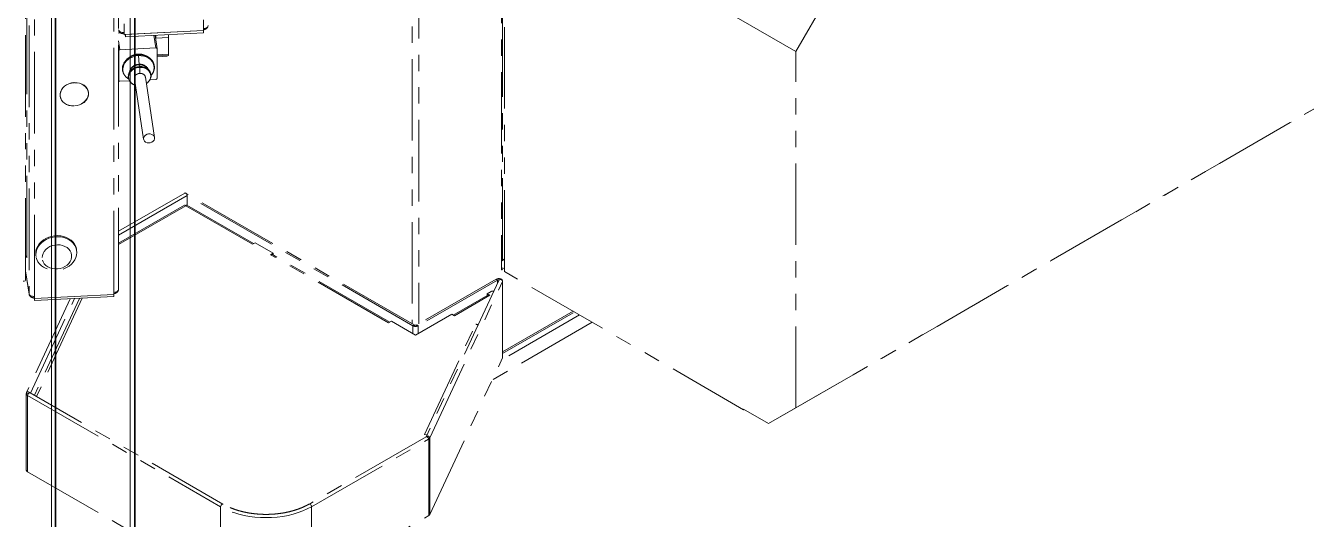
# Paper-space layout 'Blatt1' of a CAD drawing. Header units: millimetres. Extents: x 0 to 1189, y 0 to 841.
# Drawn here: x 634.6 to 734.4, y 60.8 to 99.3 of the extents above; entities that cross this region are included whole.
import ezdxf

# ---------------------------------------------------------------- set-up
doc = ezdxf.new("R2010")
doc.units = ezdxf.units.MM
doc.linetypes.add('PHANTOM', pattern=[12.7, 6.35, -1.27, 1.27, -1.27, 1.27, -1.27])

psp = doc.layouts.new('Blatt1')

# ---------------------------------------------------------------- linework, layer by layer
at = {"color": 7, "linetype": 'Continuous', "lineweight": 35}
for p, q in [((636.943, 56.145), (636.943, 195.692)), ((643.123, 52.962), (643.123, 192.508))]:
    psp.add_line(p, q, dxfattribs=at)
at = {"color": 8, "linetype": 'Continuous', "lineweight": 18}
for p, q in [((636.636, 55.921), (636.636, 195.467)), ((642.773, 52.878), (642.773, 192.425))]:
    psp.add_line(p, q, dxfattribs=at)
at = {"color": 7, "linetype": 'PHANTOM', "lineweight": 18}
for p, q in [((671.694, 184.534), (671.694, 80.213)), ((671.765, 81.006), (671.765, 155.743)), ((634.618, 79.453), (634.618, 149.755)), ((641.862, 78.699), (641.862, 150.22)), ((694.604, 97.231), (703.231, 112.173)), ((694.604, 97.231), (671.906, 110.335)), ((671.906, 80.082), (671.906, 110.335)), ((641.862, 98.89), (641.862, 98.886)), ((648.47, 98.866), (642.293, 98.555)), ((648.47, 98.858), (642.393, 98.552)), ((648.469, 98.866), (648.47, 98.858)), ((648.47, 99.022), (648.47, 98.866)), ((648.47, 98.695), (648.47, 98.858)), ((641.862, 98.697), (641.978, 98.702)), ((642.028, 98.677), (641.862, 98.668)), ((642.258, 98.709), (642.258, 98.619)), ((642.258, 98.619), (642.284, 98.62)), ((642.276, 98.67), (642.276, 98.709)), ((642.276, 98.67), (642.293, 98.555)), ((642.293, 98.555), (642.293, 98.71)), ((642.367, 98.559), (642.393, 98.388)), ((642.392, 98.56), (642.393, 98.552)), ((648.47, 98.695), (642.393, 98.388)), ((642.393, 98.388), (642.393, 98.552)), ((644.856, 97.444), (644.696, 98.505)), ((644.756, 98.272), (644.756, 98.508)), ((645.753, 98.322), (645.753, 97.016)), ((641.868, 94.997), (641.868, 97.283)), ((641.968, 97.37), (644.757, 97.511)), ((642.681, 96.777), (642.555, 96.674)), ((643.837, 96.946), (643.998, 96.892)), ((643.998, 96.892), (643.848, 96.953)), ((644.857, 97.434), (644.857, 95.148)), ((644.857, 96.886), (645.745, 96.931)), ((644.857, 96.823), (645.632, 96.862)), ((694.604, 69.469), (694.604, 97.231)), ((642.193, 96.136), (642.193, 96.134)), ((644.248, 95.76), (644.101, 95.94)), ((694.604, 69.469), (740.298, 95.847)), ((638.382, 94.809), (638.384, 94.801)), ((638.384, 94.801), (638.383, 94.809)), ((638.433, 94.812), (638.433, 94.804)), ((641.862, 95.036), (641.869, 94.987)), ((642.691, 94.957), (641.968, 94.92)), ((642.739, 95.734), (642.652, 95.518)), ((642.74, 95.744), (642.726, 95.702)), ((643.095, 95.116), (643.809, 90.4)), ((644.658, 90.528), (643.944, 95.245)), ((644.757, 95.061), (644.307, 95.038)), ((637.298, 93.85), (637.316, 93.735)), ((637.317, 93.73), (637.299, 93.791)), ((639.501, 94.066), (639.483, 94.181)), ((639.5, 94.125), (639.502, 94.061)), ((643.123, 83.959), (643.123, 94.629)), ((692.483, 68.244), (738.176, 94.622)), ((638.382, 92.997), (638.383, 92.989)), ((638.383, 92.989), (638.384, 92.997)), ((638.433, 93), (638.433, 92.992)), ((647.013, 86.205), (641.862, 83.231)), ((664.871, 75.929), (647.118, 86.177)), ((664.764, 75.868), (647.2, 86.007)), ((647.2, 86.007), (647.2, 85.251)), ((646.987, 85.259), (641.862, 82.3)), ((652.372, 82.266), (647.186, 85.259)), ((638.594, 81.73), (638.581, 81.817)), ((652.496, 82.337), (652.284, 82.215)), ((653.91, 81.521), (652.496, 82.337)), ((634.711, 81.235), (634.721, 81.166)), ((634.721, 81.166), (634.721, 81.207)), ((635.417, 81.338), (635.43, 81.251)), ((653.91, 81.521), (653.698, 81.399)), ((662.978, 76.143), (653.848, 81.413)), ((653.91, 81.399), (653.892, 81.388)), ((653.91, 81.399), (653.91, 81.521)), ((671.765, 81.006), (671.694, 81)), ((671.906, 81.088), (671.765, 81.006)), ((634.618, 80.113), (634.89, 78.319)), ((671.694, 80.245), (671.722, 80.229)), ((671.694, 80.213), (671.722, 80.229)), ((671.722, 80.229), (671.722, 80.27)), ((690.539, 69.326), (671.906, 80.082)), ((671.256, 79.493), (665.083, 75.929)), ((671.362, 79.431), (665.189, 75.868)), ((671.462, 79.403), (665.81, 67.225)), ((671.753, 79.314), (671.758, 79.325)), ((671.768, 73.409), (671.768, 79.37)), ((638.078, 77.961), (634.69, 70.662)), ((635.285, 78.148), (635.285, 78.052)), ((635.285, 78.052), (635.32, 77.822)), ((635.295, 78.148), (635.32, 77.985)), ((638.803, 77.998), (635.298, 70.447)), ((635.303, 78.148), (635.303, 78.109)), ((635.303, 78.109), (635.32, 77.994)), ((635.32, 77.994), (641.497, 78.305)), ((635.32, 77.985), (641.497, 78.297)), ((635.32, 78.149), (635.32, 77.994)), ((635.32, 77.822), (641.497, 78.134)), ((635.32, 77.822), (635.32, 77.985)), ((636.943, 75.516), (636.943, 77.904)), ((641.495, 78.305), (641.497, 78.297)), ((641.497, 78.469), (641.497, 78.305)), ((641.497, 78.297), (641.497, 78.134)), ((670.63, 78.253), (667.929, 76.694)), ((670.879, 78.54), (670.568, 78.36)), ((670.568, 78.36), (670.78, 78.238)), ((670.568, 78.238), (670.568, 78.36)), ((670.586, 78.227), (670.568, 78.238)), ((671.768, 73.706), (677.36, 76.934)), ((663.103, 76.214), (662.891, 76.092)), ((664.977, 75.133), (663.103, 76.214)), ((667.805, 76.766), (664.977, 75.133)), ((667.805, 76.766), (668.017, 76.643)), ((669.864, 75.958), (669.673, 75.987)), ((666.09, 61.153), (671.758, 73.364)), ((671.758, 73.364), (671.768, 73.409)), ((634.671, 70.575), (634.671, 64.614)), ((634.681, 70.62), (634.826, 70.597)), ((634.759, 70.452), (634.773, 70.444)), ((634.836, 70.595), (634.836, 70.596)), ((649.972, 61.975), (634.96, 70.642)), ((692.483, 68.244), (690.539, 69.367)), ((690.539, 69.326), (690.539, 69.367)), ((690.574, 69.346), (690.539, 69.326)), ((692.483, 68.244), (694.604, 69.469)), ((665.811, 67.225), (656.717, 61.975)), ((665.871, 67.356), (665.681, 67.386)), ((665.96, 67.145), (666.095, 67.125)), ((665.998, 67.028), (666.012, 67.036)), ((666.09, 67.113), (666.095, 67.125)), ((634.759, 64.492), (649.809, 55.803)), ((636.943, 56.145), (636.943, 63.231)), ((656.88, 55.803), (666.012, 61.075))]:
    psp.add_line(p, q, dxfattribs=at)
at = {"color": 8, "linetype": 'PHANTOM', "lineweight": 18}
for p, q in [((665.231, 180.803), (665.231, 76.014)), ((634.887, 150.059), (634.887, 78.359)), ((635.32, 78.149), (635.32, 149.849)), ((641.497, 78.469), (641.497, 150.161)), ((642.293, 150.201), (642.293, 98.71)), ((648.47, 150.513), (648.47, 99.022)), ((634.721, 81.207), (634.721, 149.315)), ((664.722, 109.346), (664.722, 76.014)), ((641.968, 97.37), (641.862, 98.072)), ((644.757, 97.511), (644.608, 98.5)), ((645.753, 98.322), (644.756, 98.272)), ((641.868, 97.283), (641.862, 97.327)), ((643.248, 96.974), (643.398, 96.99)), ((643.398, 96.99), (643.363, 97.032)), ((643.409, 96.91), (643.455, 96.234)), ((644.857, 96.971), (645.753, 97.016)), ((643.46, 96.195), (643.497, 96.059)), ((643.519, 95.53), (643.503, 95.997)), ((641.868, 94.997), (641.862, 95.041)), ((642.773, 83.757), (642.773, 94.848)), ((641.862, 82.926), (647.2, 86.007)), ((647.087, 85.215), (641.862, 82.199)), ((652.284, 82.215), (647.087, 85.215)), ((662.891, 76.092), (653.698, 81.399)), ((671.694, 80.908), (671.906, 81.031)), ((634.887, 78.359), (634.618, 80.133)), ((671.694, 80.287), (671.722, 80.27)), ((671.906, 80.377), (671.722, 80.27)), ((666.095, 67.125), (671.753, 79.314)), ((671.362, 79.431), (671.256, 79.493)), ((671.362, 79.431), (671.362, 79.186)), ((671.758, 79.325), (671.752, 79.326)), ((671.758, 79.325), (671.758, 73.364)), ((635.001, 70.618), (638.418, 77.978)), ((639.025, 78.009), (635.469, 70.348)), ((636.636, 74.854), (636.636, 77.889)), ((670.78, 78.238), (668.017, 76.643)), ((671.768, 73.827), (677.254, 76.995)), ((664.764, 75.868), (664.871, 75.929)), ((664.764, 75.868), (664.764, 75.255)), ((665.083, 75.929), (665.189, 75.868)), ((665.189, 75.868), (665.189, 75.255)), ((665.681, 67.386), (669.673, 75.987)), ((678.743, 76.135), (670.958, 71.641)), ((677.753, 76.707), (671.683, 73.203)), ((634.774, 70.461), (634.759, 70.452)), ((634.759, 70.452), (634.759, 64.492)), ((634.773, 70.444), (649.809, 61.764)), ((634.827, 70.6), (634.826, 70.597)), ((634.826, 70.597), (634.826, 70.583)), ((634.836, 70.596), (634.836, 70.596)), ((656.88, 61.764), (665.998, 67.028)), ((665.968, 67.132), (666.09, 67.113)), ((666.012, 67.036), (665.997, 67.044)), ((666.012, 67.036), (666.012, 61.075)), ((666.09, 67.113), (666.09, 61.153)), ((636.636, 55.921), (636.636, 63.408)), ((649.809, 61.764), (649.809, 55.803)), ((656.88, 55.803), (656.88, 61.764))]:
    psp.add_line(p, q, dxfattribs=at)
at = {"color": 7, "linetype": 'PHANTOM', "lineweight": 18, "flags": 128}
for points in [[(642.293, 98.71), (642.215, 98.71), (642.138, 98.72), (642.066, 98.738), (642.002, 98.763), (641.947, 98.795), (641.904, 98.833), (641.875, 98.875), (641.861, 98.915)], [(648.835, 99.252), (648.833, 99.227), (648.817, 99.182), (648.786, 99.141), (648.742, 99.103), (648.685, 99.072), (648.62, 99.047), (648.547, 99.03), (648.47, 99.022)], [(642.191, 95.85), (642.209, 96.024), (642.264, 96.195), (642.354, 96.357), (642.476, 96.506), (642.626, 96.637), (642.8, 96.745), (642.992, 96.829), (643.197, 96.884), (643.409, 96.91)], [(643.409, 96.91), (643.62, 96.905), (643.825, 96.871), (644.018, 96.807), (644.192, 96.716), (644.342, 96.6), (644.463, 96.464), (644.553, 96.311), (644.608, 96.145), (644.627, 95.973)], [(642.157, 95.888), (642.176, 96.066), (642.19, 96.121)], [(642.21, 95.598), (642.176, 95.712), (642.157, 95.888)], [(642.602, 95.27), (642.622, 95.424), (642.68, 95.573), (642.774, 95.711), (642.899, 95.831), (643.051, 95.929), (643.222, 96.001), (643.405, 96.042), (643.593, 96.051), (643.776, 96.029), (643.947, 95.975), (644.099, 95.892), (644.224, 95.784), (644.318, 95.656), (644.376, 95.513), (644.396, 95.361)], [(642.617, 95.401), (642.622, 95.426), (642.673, 95.566), (642.755, 95.696), (642.866, 95.813), (643.001, 95.91), (643.156, 95.986), (643.323, 96.036), (643.497, 96.059)], [(642.639, 95.245), (642.656, 95.384), (642.705, 95.519), (642.785, 95.646), (642.892, 95.758), (643.023, 95.853), (643.172, 95.926), (643.335, 95.975), (643.503, 95.997)], [(643.503, 95.997), (643.672, 95.992), (643.834, 95.959), (643.983, 95.902), (644.114, 95.82), (644.221, 95.718), (644.301, 95.6), (644.35, 95.469), (644.367, 95.332)], [(644.596, 96.304), (644.629, 96.19), (644.648, 96.014)], [(638.383, 94.809), (638.183, 94.781), (637.989, 94.723), (637.81, 94.637), (637.65, 94.528), (637.516, 94.397), (637.411, 94.251), (637.339, 94.092), (637.302, 93.927), (637.302, 93.762), (637.339, 93.601), (637.411, 93.45), (637.516, 93.314), (637.65, 93.197), (637.81, 93.103), (637.989, 93.036), (638.183, 92.998), (638.383, 92.989)], [(638.384, 92.997), (638.185, 93.006), (637.993, 93.044), (637.815, 93.11), (637.657, 93.203), (637.524, 93.319), (637.42, 93.454), (637.348, 93.604), (637.312, 93.763), (637.312, 93.927), (637.348, 94.09), (637.42, 94.247), (637.524, 94.393), (637.657, 94.522), (637.815, 94.631), (637.993, 94.715), (638.185, 94.773), (638.384, 94.801)], [(638.433, 92.992), (638.634, 93.02), (638.827, 93.078), (639.007, 93.164), (639.166, 93.273), (639.301, 93.404), (639.406, 93.55), (639.478, 93.709), (639.514, 93.873), (639.514, 94.039), (639.478, 94.2), (639.406, 94.351), (639.301, 94.487), (639.166, 94.604), (639.007, 94.698), (638.827, 94.765), (638.634, 94.803), (638.433, 94.812)], [(638.433, 94.804), (638.632, 94.795), (638.824, 94.757), (639.001, 94.691), (639.16, 94.598), (639.293, 94.482), (639.397, 94.347), (639.468, 94.197), (639.505, 94.038), (639.505, 93.874), (639.468, 93.71), (639.397, 93.554), (639.293, 93.408), (639.16, 93.279), (639.001, 93.17), (638.824, 93.086), (638.632, 93.028), (638.433, 93)], [(643.806, 90.442), (643.825, 90.546), (643.88, 90.643), (643.967, 90.724), (644.077, 90.782), (644.201, 90.812), (644.329, 90.81), (644.447, 90.778), (644.547, 90.718), (644.619, 90.635), (644.656, 90.537), (644.656, 90.433), (644.619, 90.331), (644.547, 90.241), (644.447, 90.171), (644.329, 90.127), (644.201, 90.113), (644.077, 90.13), (643.967, 90.176), (643.88, 90.249), (643.825, 90.34), (643.806, 90.442)], [(647.013, 86.205), (647.048, 86.212), (647.09, 86.197), (647.132, 86.163), (647.168, 86.115), (647.192, 86.061), (647.2, 86.007)], [(635.417, 81.338), (635.405, 81.497), (635.423, 81.692), (635.476, 81.885), (635.563, 82.072), (635.682, 82.247), (635.83, 82.407), (636.005, 82.548), (636.202, 82.668), (636.416, 82.764), (636.644, 82.833), (636.88, 82.874), (637.118, 82.886), (637.353, 82.869), (637.581, 82.823), (637.796, 82.749), (637.992, 82.649), (638.167, 82.525), (638.316, 82.38), (638.435, 82.216), (638.522, 82.039), (638.575, 81.851), (638.581, 81.817)], [(635.418, 81.41), (635.436, 81.606), (635.489, 81.799), (635.576, 81.985), (635.695, 82.16), (635.843, 82.321), (636.018, 82.462), (636.215, 82.582), (636.429, 82.678), (636.657, 82.747), (636.893, 82.788), (637.131, 82.8), (637.366, 82.782), (637.594, 82.736), (637.809, 82.663), (638.006, 82.562), (638.18, 82.438), (638.329, 82.293), (638.448, 82.13), (638.535, 81.953), (638.588, 81.765), (638.606, 81.571), (638.588, 81.376), (638.535, 81.183), (638.448, 80.996), (638.329, 80.821), (638.18, 80.661), (638.006, 80.52), (637.809, 80.4), (637.594, 80.304), (637.366, 80.235), (637.131, 80.194), (636.893, 80.182), (636.657, 80.199), (636.429, 80.245), (636.215, 80.319), (636.018, 80.419), (635.843, 80.543), (635.695, 80.688), (635.576, 80.852), (635.489, 81.029), (635.436, 81.217), (635.418, 81.41)], [(635.905, 81.174), (635.924, 81.343), (635.978, 81.508), (636.067, 81.664), (636.188, 81.806), (636.337, 81.93), (636.508, 82.032), (636.697, 82.107), (636.897, 82.155), (637.102, 82.173), (637.306, 82.16), (637.501, 82.118), (637.682, 82.048), (637.843, 81.951), (637.978, 81.831), (638.083, 81.692), (638.155, 81.538), (638.192, 81.374), (638.192, 81.205), (638.155, 81.038), (638.083, 80.877), (637.978, 80.727), (637.843, 80.593), (637.682, 80.48), (637.501, 80.391), (637.306, 80.329), (637.102, 80.297), (636.897, 80.294), (636.697, 80.321), (636.508, 80.378), (636.337, 80.462), (636.188, 80.571), (636.067, 80.701), (635.978, 80.848), (635.924, 81.008), (635.905, 81.174)], [(634.435, 79.338), (634.51, 79.35), (634.571, 79.378), (634.609, 79.418), (634.618, 79.453)], [(671.758, 79.325), (671.767, 79.381), (671.745, 79.436), (671.694, 79.484), (671.618, 79.52), (671.527, 79.54), (671.429, 79.542), (671.335, 79.525), (671.256, 79.493)], [(671.462, 79.403), (671.465, 79.407), (671.497, 79.443), (671.546, 79.463), (671.603, 79.464), (671.66, 79.445), (671.709, 79.41), (671.741, 79.364), (671.753, 79.314)], [(635.32, 78.149), (635.242, 78.149), (635.165, 78.159), (635.093, 78.176), (635.028, 78.202), (634.973, 78.234), (634.93, 78.272), (634.901, 78.314), (634.887, 78.359)], [(641.862, 78.699), (641.859, 78.673), (641.843, 78.629), (641.812, 78.587), (641.768, 78.55), (641.712, 78.518), (641.646, 78.494), (641.574, 78.477), (641.497, 78.469)], [(634.959, 70.642), (634.937, 70.67), (634.888, 70.705), (634.831, 70.723), (634.774, 70.722), (634.725, 70.702), (634.693, 70.666), (634.681, 70.62)], [(634.96, 70.642), (634.924, 70.649), (634.882, 70.634), (634.841, 70.6), (634.805, 70.552), (634.781, 70.498), (634.773, 70.444)], [(634.826, 70.597), (634.822, 70.586), (634.821, 70.577)], [(634.836, 70.596), (634.835, 70.597), (634.834, 70.599), (634.833, 70.6), (634.831, 70.601), (634.829, 70.601), (634.827, 70.6), (634.826, 70.599), (634.826, 70.597)], [(665.811, 67.225), (665.846, 67.232), (665.888, 67.217), (665.93, 67.184), (665.966, 67.136), (665.99, 67.081), (665.998, 67.028)], [(650.002, 61.968), (650.002, 61.968), (649.966, 61.975), (649.922, 61.96), (649.879, 61.925), (649.842, 61.876), (649.818, 61.819), (649.809, 61.764)], [(656.687, 61.968), (656.724, 61.975), (656.767, 61.96), (656.81, 61.925), (656.847, 61.876), (656.872, 61.819), (656.88, 61.764)]]:
    psp.add_lwpolyline(points, dxfattribs=at)
at = {"color": 8, "linetype": 'PHANTOM', "lineweight": 18, "flags": 128}
for points in [[(642.19, 96.121), (642.233, 96.241), (642.324, 96.407), (642.449, 96.559), (642.602, 96.693), (642.78, 96.804), (642.977, 96.889), (643.186, 96.945), (643.403, 96.972), (643.619, 96.967), (643.829, 96.932), (644.025, 96.866), (644.203, 96.773), (644.357, 96.655), (644.481, 96.516), (644.573, 96.359), (644.596, 96.304)], [(644.123, 95.913), (644.05, 96), (643.931, 96.092), (643.787, 96.159), (643.627, 96.196), (643.458, 96.203), (643.29, 96.179), (643.13, 96.125), (642.986, 96.044), (642.867, 95.94), (642.776, 95.818), (642.74, 95.744)], [(644.396, 95.361), (644.396, 95.356), (644.395, 95.352), (644.392, 95.348), (644.389, 95.344), (644.385, 95.34), (644.379, 95.337), (644.373, 95.334), (644.367, 95.332)], [(656.88, 61.764), (656.559, 61.594), (656.213, 61.441), (655.845, 61.305), (655.458, 61.189), (655.055, 61.093), (654.639, 61.017), (654.213, 60.963), (653.78, 60.93), (653.345, 60.919), (652.909, 60.93), (652.476, 60.963), (652.051, 61.017), (651.635, 61.093), (651.232, 61.189), (650.845, 61.305), (650.477, 61.441), (650.131, 61.594), (649.809, 61.764)]]:
    psp.add_lwpolyline(points, dxfattribs=at)
at = {"color": 7, "linetype": 'PHANTOM', "lineweight": 18}
for centre, radius, start, end in [((648.441, 99.335), 0.408, 274.08776, 337.16758), ((643.279, 98.313), 2.474, 0.21045, 5.66531), ((641.965, 97.272), 0.0976, 88.46992, 173.58393), ((643.381, 95.725), 1.257, 96.10673, 160.20807), ((643.413, 95.86), 1.173, 92.47172, 128.61857), ((643.428, 95.9), 1.134, 68.25925, 93.27677), ((644.771, 97.425), 0.0868, 6.07378, 98.79156), ((645.452, 96.915), 0.187, 343.73125, 3.39118), ((645.556, 96.99), 0.198, 342.67197, 7.43103), ((643.074, 95.869), 0.884, 181.20981, 239.43646), ((643.439, 95.47), 0.764, 88.75347, 169.91411), ((643.458, 95.403), 0.792, 89.86174, 155.30351), ((643.547, 95.531), 0.709, 25.08567, 97.43274), ((643.53, 95.438), 0.76, 41.34352, 95.29061), ((643.583, 95.191), 0.872, 34.8729, 95.66665), ((643.693, 95.992), 0.934, 318.78177, 358.85794), ((641.955, 95.006), 0.0868, 186.07378, 278.79156), ((643.314, 95.314), 0.713, 183.49681, 258.39205), ((643.319, 95.282), 0.68, 183.1524, 257.41644), ((643.634, 95.401), 0.762, 300.35339, 356.95252), ((643.641, 95.368), 0.727, 301.3491, 357.21369), ((644.76, 95.159), 0.0976, 268.46992, 353.58393), ((634.588, 81.16), 0.142, 19.42957, 77.63579), ((653.786, 81.275), 0.152, 65.84324, 125.46722), ((671.248, 80.26), 0.475, 1.2963, 19.92293), ((671.469, 79.222), 0.234, 78.95463, 117.04247), ((635.232, 78.395), 0.347, 186.07378, 278.79156), ((670.692, 78.115), 0.152, 54.53278, 114.15676), ((670.986, 78.334), 0.233, 69.48593, 117.33108), ((664.977, 76.277), 0.461, 242.60967, 297.39033), ((664.977, 76.133), 0.231, 242.60967, 297.39033), ((669.615, 75.616), 0.376, 52.53857, 81.04932), ((634.805, 70.576), 0.132, 160.539, 249.25792), ((665.931, 67.112), 0.164, 4.27959, 136.47983), ((665.927, 67.199), 0.184, 297.64491, 332.34888), ((634.822, 64.63), 0.152, 185.8452, 245.47494), ((665.927, 61.238), 0.184, 297.64491, 332.34888)]:
    psp.add_arc(centre, radius, start, end, dxfattribs=at)
at = {"color": 8, "linetype": 'PHANTOM', "lineweight": 18}
for centre, radius, start, end in [((643.476, 95.557), 1.435, 75.42596, 93.10264), ((642.212, 95.902), 0.0562, 194.29352, 247.89398), ((644.604, 96.011), 0.0438, 300.67246, 4.30436), ((642.64, 95.285), 0.04, 201.41466, 269.52162)]:
    psp.add_arc(centre, radius, start, end, dxfattribs=at)
at = {"color": 7, "linetype": 'PHANTOM', "lineweight": 18}
for points, knots in [([(641.868, 98.893), (641.873, 98.863), (641.884, 98.791), (641.97, 98.698), (642.101, 98.627), (642.205, 98.622), (642.258, 98.619)], [0, 0, 0, 0, 0.186769, 0.457846, 0.728923, 1, 1, 1, 1]), ([(644.591, 96.31), (644.575, 96.35), (644.541, 96.44), (644.454, 96.565), (644.343, 96.684), (644.211, 96.785), (644.064, 96.866), (643.938, 96.919), (643.858, 96.938), (643.835, 96.944)], [0, 0, 0, 0, 0.135024, 0.297118, 0.458866, 0.619716, 0.778777, 0.934321, 1, 1, 1, 1]), ([(642.193, 96.134), (642.189, 96.123), (642.168, 96.063), (642.157, 95.981), (642.16, 95.912), (642.16, 95.893)], [0, 0, 0, 0, 0.138349, 0.769568, 1, 1, 1, 1]), ([(644.395, 95.371), (644.403, 95.38), (644.447, 95.426), (644.509, 95.521), (644.577, 95.645), (644.602, 95.73), (644.613, 95.768)], [0, 0, 0, 0, 0.0745136, 0.4007238, 0.7348008, 1, 1, 1, 1]), ([(644.613, 95.768), (644.616, 95.779), (644.637, 95.839), (644.649, 95.921), (644.646, 95.99), (644.645, 96.009)], [0, 0, 0, 0, 0.138344, 0.769543, 1, 1, 1, 1]), ([(642.214, 95.593), (642.23, 95.552), (642.265, 95.462), (642.351, 95.337), (642.464, 95.219), (642.563, 95.138), (642.628, 95.102), (642.644, 95.094)], [0, 0, 0, 0, 0.2016, 0.443616, 0.685116, 0.925276, 1, 1, 1, 1]), ([(643.519, 95.53), (643.471, 95.524), (643.375, 95.512), (643.247, 95.445), (643.149, 95.351), (643.098, 95.238), (643.081, 95.155), (643.095, 95.117), (643.095, 95.116)], [0, 0, 0, 0, 0.199198, 0.398438, 0.597678, 0.796917, 0.996157, 1, 1, 1, 1]), ([(643.943, 95.244), (643.933, 95.282), (643.913, 95.357), (643.825, 95.449), (643.706, 95.512), (643.597, 95.532), (643.534, 95.531), (643.519, 95.53)], [0, 0, 0, 0, 0.2283756, 0.4612426, 0.6941095, 0.9269762, 1, 1, 1, 1]), ([(647.087, 85.215), (647.067, 85.233), (647.028, 85.269), (647.001, 85.262), (646.987, 85.259)], [0, 0, 0, 0, 0.500051, 1, 1, 1, 1]), ([(647.186, 85.259), (647.173, 85.262), (647.146, 85.269), (647.106, 85.233), (647.087, 85.215)], [0, 0, 0, 0, 0.499949, 1, 1, 1, 1]), ([(641.486, 78.369), (641.53, 78.376), (641.626, 78.391), (641.747, 78.472), (641.825, 78.556), (641.835, 78.611), (641.837, 78.622)], [0, 0, 0, 0, 0.271216, 0.592969, 0.914723, 1, 1, 1, 1]), ([(656.687, 61.968), (656.64, 61.941), (656.502, 61.864), (656.257, 61.745), (655.947, 61.617), (655.619, 61.503), (655.276, 61.405), (654.919, 61.323), (654.552, 61.258), (654.176, 61.21), (653.795, 61.18), (653.41, 61.168), (653.025, 61.174), (652.642, 61.198), (652.264, 61.24), (651.894, 61.299), (651.533, 61.375), (651.185, 61.468), (650.851, 61.576), (650.535, 61.7), (650.251, 61.83), (650.081, 61.924), (650.002, 61.968)], [0, 0, 0, 0, 0.026978, 0.078436, 0.12993, 0.181455, 0.233015, 0.284606, 0.336226, 0.38787, 0.43953, 0.491202, 0.542879, 0.594552, 0.646215, 0.69786, 0.74948, 0.80107, 0.852623, 0.904135, 0.955602, 1, 1, 1, 1])]:
    psp.add_open_spline(points, degree=3, knots=knots, dxfattribs=at)

doc.saveas('drawing.dxf')
